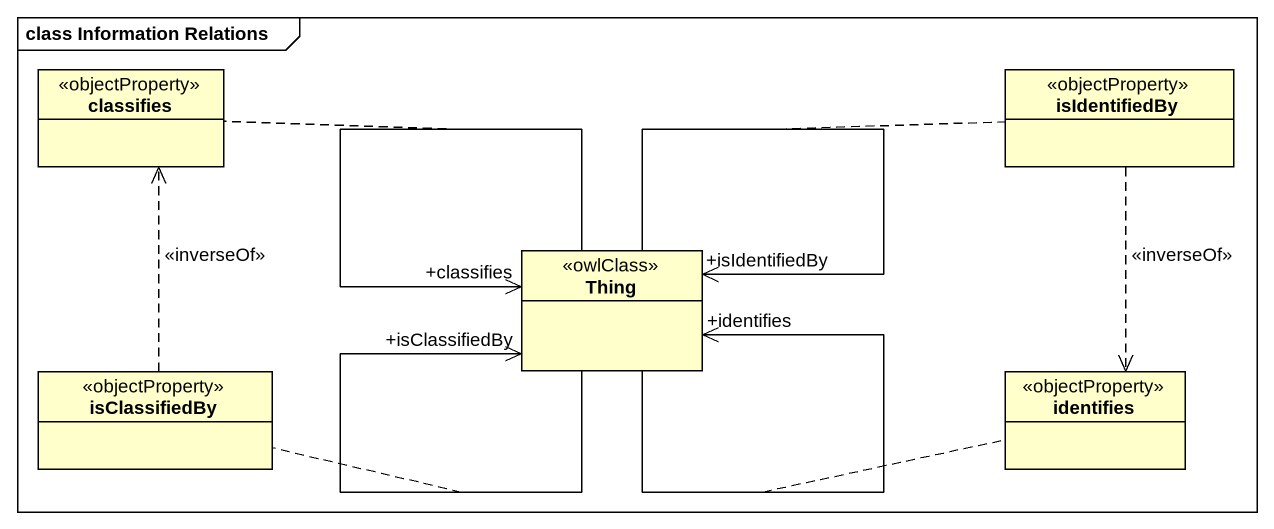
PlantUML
@startuml
mainframe class Information Relations
hide circle
hide empty members
class classifies <<objectProperty>>
class isIdentifiedBy <<objectProperty>>
class Thing <<owlClass>>
class isClassifiedBy <<objectProperty>>
class identifies <<objectProperty>>
isIdentifiedBy ..> identifies : <<inverseOf>>
Thing --> "+isClassifiedBy" Thing
(Thing, Thing) .. isClassifiedBy
Thing --> "+isIdentifiedBy" Thing
(Thing, Thing) .. isIdentifiedBy
Thing --> "+identifies" Thing
(Thing, Thing) .. identifies
Thing --> "+classifies" Thing
(Thing, Thing) .. classifies
isClassifiedBy .up.> classifies : <<inverseOf>>
@enduml
